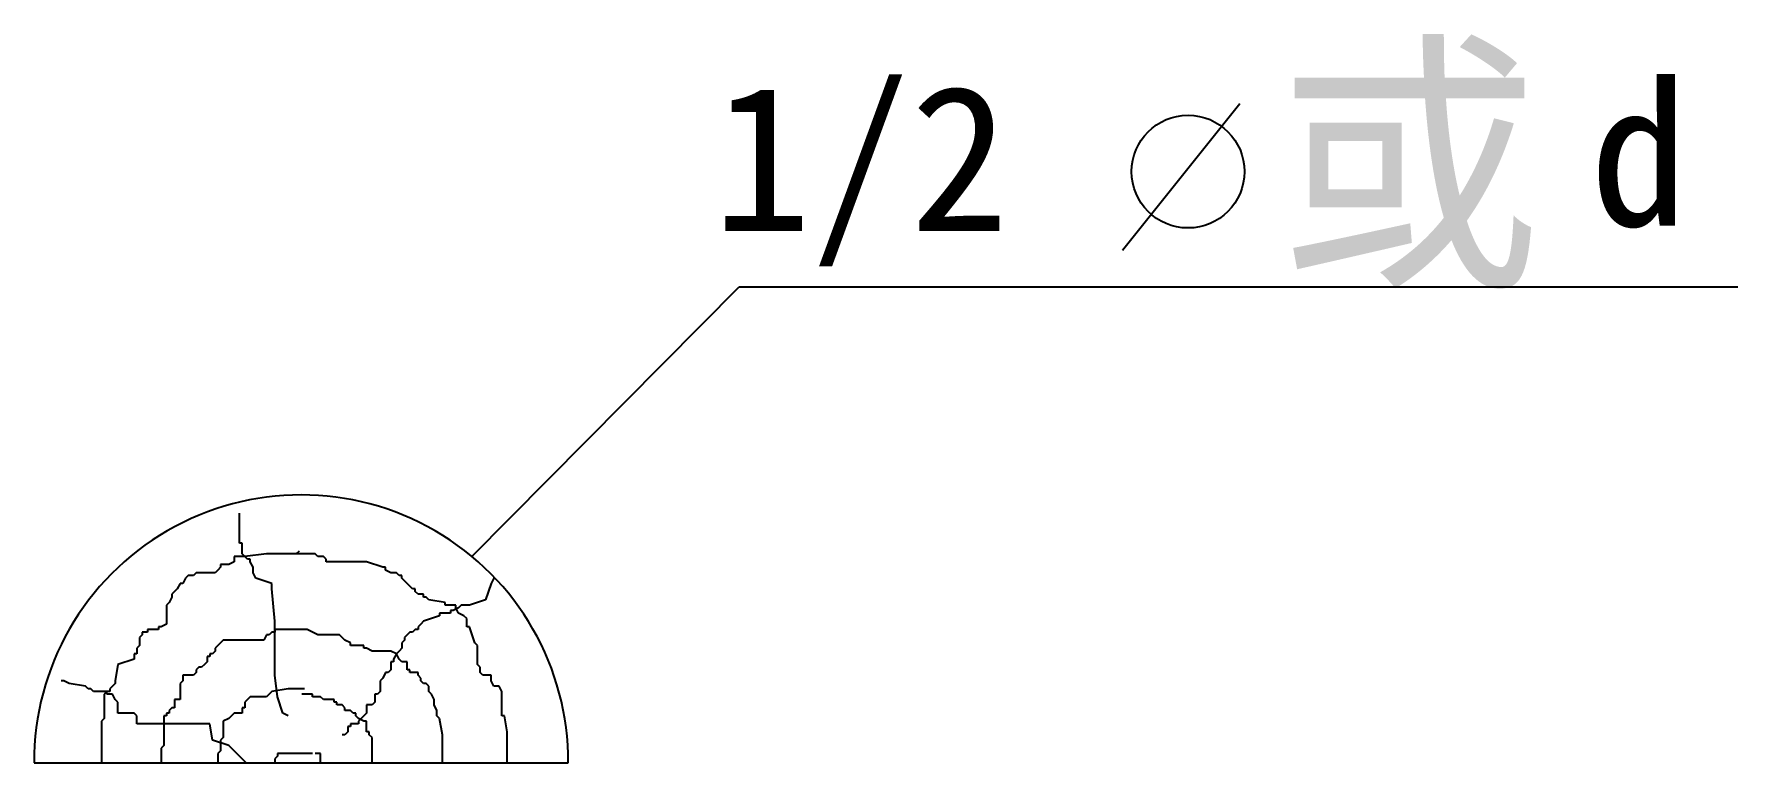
# Model space of a CAD drawing. Header units: metres. Extents: x -175660 to -172727, y -356246 to -354990.
import ezdxf

# ---------------------------------------------------------------- set-up
doc = ezdxf.new("R2010")
doc.units = ezdxf.units.M
for name, color, linetype in [('DIM', 4, 'Continuous'), ('K', 2, 'Continuous'), ('TEXT', 3, 'Continuous')]:
    doc.layers.add(name, color=color, linetype=linetype)

msp = doc.modelspace()

# ---------------------------------------------------------------- linework, layer by layer
at = {"layer": 'DIM'}
msp.add_line((-173583.88, -355110.64), (-173785.94, -355363), dxfattribs=at)
msp.add_circle((-173673.25, -355227.11), 97.15, dxfattribs=at)
at = {"layer": 'K'}
msp.add_line((-175659.85, -356245.97), (-174740.2, -356246.09), dxfattribs=at)
msp.add_arc((-175200.02, -356243.99), 459.83, 359.74, 180.25, dxfattribs=at)
at = {"layer": 'TEXT'}
for p, q in [((-174906.36, -355890.14), (-174446.23, -355425.94)), ((-174446.23, -355425.94), (-172726.6, -355425.94)), ((-175306.19, -355867.12), (-175306.19, -355815.96)), ((-175315.5, -355890.38), (-175315.5, -355899.69)), ((-175296.88, -355890.38), (-175315.5, -355890.38)), ((-175301.53, -355867.12), (-175306.19, -355867.12)), ((-175301.53, -355885.73), (-175301.53, -355867.12)), ((-175296.88, -355890.38), (-175301.53, -355885.73)), ((-175259.63, -355885.73), (-175296.88, -355890.38)), ((-175292.22, -355895.03), (-175296.88, -355890.38)), ((-175208.42, -355885.73), (-175259.63, -355885.73)), ((-175203.76, -355881.08), (-175208.42, -355885.73)), ((-175175.83, -355885.73), (-175208.42, -355885.73)), ((-175171.17, -355890.38), (-175175.83, -355885.73)), ((-175161.86, -355890.38), (-175171.17, -355890.38)), ((-175157.2, -355895.03), (-175161.86, -355890.38)), ((-175380.68, -355918.29), (-175385.34, -355922.94)), ((-175348.09, -355918.29), (-175380.68, -355918.29)), ((-175343.44, -355913.64), (-175348.09, -355918.29)), ((-175338.78, -355908.99), (-175343.44, -355913.64)), ((-175338.78, -355904.34), (-175338.78, -355908.99)), ((-175324.81, -355904.34), (-175338.78, -355904.34)), ((-175315.5, -355899.69), (-175324.81, -355904.34)), ((-175287.57, -355895.03), (-175292.22, -355895.03)), ((-175287.57, -355899.69), (-175287.57, -355895.03)), ((-175282.91, -355908.99), (-175287.57, -355899.69)), ((-175282.91, -355918.29), (-175282.91, -355908.99)), ((-175278.25, -355927.6), (-175282.91, -355918.29)), ((-175157.2, -355899.69), (-175157.2, -355895.03)), ((-175087.36, -355899.69), (-175157.2, -355899.69)), ((-175059.43, -355908.99), (-175087.36, -355899.69)), ((-175054.77, -355908.99), (-175059.43, -355908.99)), ((-175054.77, -355913.64), (-175054.77, -355908.99)), ((-175045.46, -355918.29), (-175054.77, -355913.64)), ((-175036.15, -355918.29), (-175045.46, -355918.29)), ((-175031.49, -355922.94), (-175036.15, -355918.29)), ((-175413.27, -355946.2), (-175417.93, -355950.85)), ((-175408.62, -355936.9), (-175413.27, -355946.2)), ((-175403.96, -355936.9), (-175408.62, -355936.9)), ((-175399.31, -355927.6), (-175403.96, -355936.9)), ((-175394.65, -355922.94), (-175399.31, -355927.6)), ((-175385.34, -355922.94), (-175394.65, -355922.94)), ((-175250.32, -355936.9), (-175278.25, -355927.6)), ((-175250.32, -355946.2), (-175250.32, -355936.9)), ((-175245.66, -356002.02), (-175250.32, -355946.2)), ((-175026.84, -355922.94), (-175031.49, -355922.94)), ((-175026.84, -355927.6), (-175026.84, -355922.94)), ((-175022.18, -355932.25), (-175026.84, -355927.6)), ((-175017.53, -355936.9), (-175022.18, -355932.25)), ((-175012.87, -355941.55), (-175017.53, -355936.9)), ((-175008.21, -355946.2), (-175012.87, -355941.55)), ((-175003.56, -355946.2), (-175008.21, -355946.2)), ((-175003.56, -355950.85), (-175003.56, -355946.2)), ((-174873.2, -355936.9), (-174882.51, -355964.81)), ((-174868.54, -355927.6), (-174873.2, -355936.9)), ((-175427.24, -355969.46), (-175431.9, -355974.11)), ((-175431.9, -355974.11), (-175431.9, -356006.67)), ((-175422.59, -355960.16), (-175427.24, -355969.46)), ((-175417.93, -355950.85), (-175422.59, -355955.51)), ((-175422.59, -355955.51), (-175422.59, -355960.16)), ((-174998.9, -355955.51), (-175003.56, -355950.85)), ((-174989.59, -355955.51), (-174998.9, -355955.51)), ((-174989.59, -355960.16), (-174989.59, -355955.51)), ((-174984.93, -355960.16), (-174989.59, -355960.16)), ((-174980.28, -355964.81), (-174984.93, -355960.16)), ((-174952.34, -355969.46), (-174980.28, -355964.81)), ((-174952.34, -355974.11), (-174952.34, -355969.46)), ((-174933.72, -355974.11), (-174952.34, -355974.11)), ((-174929.07, -355978.76), (-174938.38, -355983.42)), ((-174933.72, -355978.76), (-174933.72, -355974.11)), ((-174929.07, -355988.07), (-174933.72, -355978.76)), ((-174924.41, -355974.11), (-174929.07, -355978.76)), ((-174910.44, -355974.11), (-174924.41, -355974.11)), ((-174882.51, -355964.81), (-174910.44, -355974.11)), ((-175431.9, -356006.67), (-175441.21, -356011.33)), ((-175245.66, -356095.06), (-175245.66, -356002.02)), ((-174994.25, -356006.67), (-174998.9, -356011.33)), ((-174989.59, -356002.02), (-174994.25, -356006.67)), ((-174961.66, -355992.72), (-174989.59, -356002.02)), ((-174961.66, -355988.07), (-174961.66, -355992.72)), ((-174943.03, -355988.07), (-174961.66, -355988.07)), ((-174943.03, -355983.42), (-174943.03, -355988.07)), ((-174938.38, -355983.42), (-174943.03, -355983.42)), ((-174919.75, -355992.72), (-174929.07, -355988.07)), ((-174915.1, -355997.37), (-174919.75, -355992.72)), ((-174915.1, -356011.33), (-174915.1, -355997.37)), ((-175473.8, -356025.28), (-175478.46, -356029.93)), ((-175478.46, -356029.93), (-175478.46, -356043.89)), ((-175473.8, -356020.63), (-175473.8, -356025.28)), ((-175464.49, -356020.63), (-175473.8, -356020.63)), ((-175464.49, -356015.98), (-175464.49, -356020.63)), ((-175445.86, -356015.98), (-175464.49, -356015.98)), ((-175445.86, -356011.33), (-175445.86, -356015.98)), ((-175441.21, -356011.33), (-175445.86, -356011.33)), ((-175334.13, -356034.58), (-175343.44, -356043.89)), ((-175264.29, -356034.58), (-175334.13, -356034.58)), ((-175259.63, -356025.28), (-175264.29, -356034.58)), ((-175254.98, -356025.28), (-175259.63, -356025.28)), ((-175250.32, -356020.63), (-175254.98, -356025.28)), ((-175245.66, -356020.63), (-175250.32, -356020.63)), ((-175245.66, -356015.98), (-175245.66, -356020.63)), ((-175189.79, -356015.98), (-175245.66, -356015.98)), ((-175189.79, -356015.98), (-175194.45, -356015.98)), ((-175180.48, -356020.63), (-175189.79, -356015.98)), ((-175171.17, -356025.28), (-175180.48, -356020.63)), ((-175133.92, -356025.28), (-175171.17, -356025.28)), ((-175129.27, -356029.93), (-175133.92, -356025.28)), ((-175124.61, -356034.58), (-175129.27, -356029.93)), ((-175115.3, -356039.24), (-175124.61, -356034.58)), ((-175022.18, -356034.58), (-175026.84, -356039.24)), ((-175017.53, -356025.28), (-175022.18, -356029.93)), ((-175022.18, -356029.93), (-175022.18, -356034.58)), ((-175012.87, -356020.63), (-175017.53, -356025.28)), ((-175008.21, -356020.63), (-175012.87, -356020.63)), ((-175003.56, -356015.98), (-175008.21, -356020.63)), ((-174998.9, -356015.98), (-175003.56, -356015.98)), ((-174998.9, -356011.33), (-174998.9, -356015.98)), ((-174910.44, -356011.33), (-174915.1, -356011.33)), ((-174901.13, -356039.24), (-174910.44, -356011.33)), ((-175487.77, -356067.15), (-175515.7, -356076.45)), ((-175487.77, -356057.84), (-175487.77, -356067.15)), ((-175483.11, -356057.84), (-175487.77, -356057.84)), ((-175478.46, -356043.89), (-175483.11, -356048.54)), ((-175483.11, -356048.54), (-175483.11, -356057.84)), ((-175362.06, -356062.49), (-175362.06, -356071.8)), ((-175357.4, -356062.49), (-175362.06, -356062.49)), ((-175357.4, -356057.84), (-175357.4, -356062.49)), ((-175352.75, -356057.84), (-175357.4, -356057.84)), ((-175348.09, -356053.19), (-175352.75, -356057.84)), ((-175343.44, -356043.89), (-175348.09, -356048.54)), ((-175348.09, -356048.54), (-175348.09, -356053.19)), ((-175115.3, -356043.89), (-175115.3, -356039.24)), ((-175092.02, -356043.89), (-175115.3, -356043.89)), ((-175092.02, -356048.54), (-175092.02, -356043.89)), ((-175087.36, -356048.54), (-175092.02, -356048.54)), ((-175078.05, -356053.19), (-175087.36, -356048.54)), ((-175045.46, -356053.19), (-175078.05, -356053.19)), ((-175036.15, -356057.84), (-175045.46, -356053.19)), ((-175036.15, -356057.84), (-175040.81, -356067.15)), ((-175040.81, -356067.15), (-175040.81, -356071.8)), ((-175031.49, -356053.19), (-175036.15, -356057.84)), ((-175031.49, -356067.15), (-175036.15, -356057.84)), ((-175026.84, -356048.54), (-175031.49, -356053.19)), ((-175026.84, -356071.8), (-175031.49, -356067.15)), ((-175026.84, -356039.24), (-175026.84, -356048.54)), ((-174896.47, -356043.89), (-174901.13, -356039.24)), ((-174896.47, -356076.45), (-174896.47, -356043.89)), ((-175515.7, -356076.45), (-175520.36, -356104.36)), ((-175403.96, -356095.06), (-175403.96, -356104.36)), ((-175385.34, -356095.06), (-175403.96, -356095.06)), ((-175380.68, -356090.4), (-175385.34, -356095.06)), ((-175376.03, -356081.1), (-175380.68, -356085.75)), ((-175380.68, -356085.75), (-175380.68, -356090.4)), ((-175371.37, -356081.1), (-175376.03, -356081.1)), ((-175366.71, -356076.45), (-175371.37, -356081.1)), ((-175362.06, -356071.8), (-175366.71, -356076.45)), ((-175241.01, -356132.27), (-175245.66, -356095.06)), ((-175054.77, -356090.4), (-175059.43, -356099.71)), ((-175050.12, -356090.4), (-175054.77, -356090.4)), ((-175045.46, -356085.75), (-175050.12, -356090.4)), ((-175045.46, -356071.8), (-175045.46, -356085.75)), ((-175040.81, -356071.8), (-175045.46, -356071.8)), ((-175017.53, -356071.8), (-175026.84, -356071.8)), ((-175017.53, -356085.75), (-175017.53, -356071.8)), ((-175012.87, -356085.75), (-175017.53, -356085.75)), ((-175012.87, -356090.4), (-175012.87, -356085.75)), ((-174998.9, -356090.4), (-175012.87, -356090.4)), ((-174998.9, -356095.06), (-174998.9, -356090.4)), ((-174994.25, -356099.71), (-174998.9, -356095.06)), ((-174891.82, -356081.1), (-174896.47, -356076.45)), ((-174891.82, -356090.4), (-174891.82, -356081.1)), ((-174887.16, -356095.06), (-174891.82, -356090.4)), ((-174873.2, -356095.06), (-174887.16, -356095.06)), ((-174873.2, -356104.36), (-174873.2, -356095.06)), ((-175608.82, -356104.36), (-175613.48, -356104.36)), ((-175599.51, -356109.01), (-175608.82, -356104.36)), ((-175571.57, -356113.66), (-175599.51, -356109.01)), ((-175566.92, -356118.31), (-175571.57, -356113.66)), ((-175562.26, -356118.31), (-175566.92, -356118.31)), ((-175557.61, -356122.97), (-175562.26, -356118.31)), ((-175534.33, -356122.97), (-175557.61, -356122.97)), ((-175534.33, -356122.97), (-175538.98, -356127.62)), ((-175534.33, -356127.62), (-175534.33, -356122.97)), ((-175529.67, -356122.97), (-175534.33, -356122.97)), ((-175525.01, -356113.66), (-175529.67, -356118.31)), ((-175529.67, -356118.31), (-175529.67, -356122.97)), ((-175520.36, -356109.01), (-175525.01, -356113.66)), ((-175520.36, -356104.36), (-175520.36, -356109.01)), ((-175403.96, -356104.36), (-175408.62, -356109.01)), ((-175408.62, -356109.01), (-175408.62, -356136.92)), ((-175250.32, -356122.97), (-175254.98, -356127.62)), ((-175222.38, -356118.31), (-175250.32, -356122.97)), ((-175194.45, -356118.31), (-175222.38, -356118.31)), ((-175064.08, -356122.97), (-175068.74, -356127.62)), ((-175059.43, -356099.71), (-175064.08, -356104.36)), ((-175064.08, -356104.36), (-175064.08, -356122.97)), ((-174994.25, -356104.36), (-174994.25, -356099.71)), ((-174989.59, -356109.01), (-174994.25, -356104.36)), ((-174984.93, -356109.01), (-174989.59, -356109.01)), ((-174980.28, -356113.66), (-174984.93, -356109.01)), ((-174980.28, -356122.97), (-174980.28, -356113.66)), ((-174975.62, -356127.62), (-174980.28, -356122.97)), ((-174868.54, -356113.66), (-174873.2, -356104.36)), ((-174859.23, -356113.66), (-174868.54, -356113.66)), ((-174854.57, -356122.97), (-174859.23, -356113.66)), ((-174854.57, -356164.83), (-174854.57, -356122.97)), ((-175538.98, -356127.62), (-175538.98, -356169.48)), ((-175525.01, -356127.62), (-175534.33, -356127.62)), ((-175520.36, -356136.92), (-175525.01, -356127.62)), ((-175515.7, -356141.57), (-175520.36, -356136.92)), ((-175515.7, -356160.18), (-175515.7, -356141.57)), ((-175422.59, -356150.88), (-175427.24, -356155.53)), ((-175417.93, -356150.88), (-175422.59, -356150.88)), ((-175417.93, -356136.92), (-175417.93, -356150.88)), ((-175408.62, -356136.92), (-175417.93, -356136.92)), ((-175301.53, -356150.88), (-175301.53, -356160.18)), ((-175296.88, -356150.88), (-175301.53, -356150.88)), ((-175287.57, -356132.27), (-175296.88, -356141.57)), ((-175296.88, -356141.57), (-175296.88, -356150.88)), ((-175259.63, -356132.27), (-175287.57, -356132.27)), ((-175254.98, -356127.62), (-175259.63, -356132.27)), ((-175231.7, -356160.18), (-175241.01, -356132.27)), ((-175180.48, -356127.62), (-175199.1, -356127.62)), ((-175180.48, -356132.27), (-175180.48, -356127.62)), ((-175166.51, -356132.27), (-175180.48, -356132.27)), ((-175161.86, -356136.92), (-175166.51, -356132.27)), ((-175143.23, -356136.92), (-175161.86, -356136.92)), ((-175143.23, -356141.57), (-175143.23, -356136.92)), ((-175138.58, -356141.57), (-175143.23, -356141.57)), ((-175138.58, -356146.22), (-175138.58, -356141.57)), ((-175129.27, -356146.22), (-175138.58, -356146.22)), ((-175124.61, -356150.88), (-175129.27, -356146.22)), ((-175124.61, -356155.53), (-175124.61, -356150.88)), ((-175087.36, -356146.22), (-175087.36, -356160.18)), ((-175078.05, -356146.22), (-175087.36, -356146.22)), ((-175073.4, -356141.57), (-175078.05, -356146.22)), ((-175073.4, -356127.62), (-175073.4, -356141.57)), ((-175068.74, -356127.62), (-175073.4, -356127.62)), ((-174970.97, -356136.92), (-174975.62, -356127.62)), ((-174970.97, -356146.22), (-174970.97, -356136.92)), ((-174966.31, -356155.53), (-174970.97, -356146.22)), ((-175538.98, -356169.48), (-175543.64, -356174.13)), ((-175543.64, -356174.13), (-175543.64, -356245.98)), ((-175487.77, -356160.18), (-175515.7, -356160.18)), ((-175483.11, -356164.83), (-175487.77, -356160.18)), ((-175483.11, -356178.79), (-175483.11, -356164.83)), ((-175357.4, -356178.79), (-175483.11, -356178.79)), ((-175436.55, -356164.83), (-175436.55, -356216)), ((-175431.9, -356164.83), (-175436.55, -356164.83)), ((-175431.9, -356160.18), (-175431.9, -356164.83)), ((-175427.24, -356160.18), (-175431.9, -356160.18)), ((-175427.24, -356155.53), (-175427.24, -356160.18)), ((-175352.75, -356206.7), (-175357.4, -356178.79)), ((-175324.81, -356169.48), (-175334.13, -356174.13)), ((-175334.13, -356174.13), (-175334.13, -356202.04)), ((-175315.5, -356160.18), (-175324.81, -356169.48)), ((-175301.53, -356160.18), (-175315.5, -356160.18)), ((-175222.38, -356164.83), (-175231.7, -356160.18)), ((-175115.3, -356155.53), (-175124.61, -356155.53)), ((-175119.95, -356183.44), (-175119.95, -356192.74)), ((-175115.3, -356183.44), (-175119.95, -356183.44)), ((-175110.64, -356160.18), (-175115.3, -356155.53)), ((-175115.3, -356178.79), (-175115.3, -356183.44)), ((-175101.33, -356178.79), (-175115.3, -356178.79)), ((-175105.99, -356160.18), (-175110.64, -356160.18)), ((-175105.99, -356164.83), (-175105.99, -356160.18)), ((-175101.33, -356169.48), (-175105.99, -356164.83)), ((-175092.02, -356164.83), (-175101.33, -356174.13)), ((-175092.02, -356174.13), (-175101.33, -356169.48)), ((-175101.33, -356174.13), (-175101.33, -356178.79)), ((-175087.36, -356160.18), (-175092.02, -356164.83)), ((-175087.36, -356174.13), (-175092.02, -356174.13)), ((-175087.36, -356192.74), (-175087.36, -356174.13)), ((-174966.31, -356164.83), (-174966.31, -356155.53)), ((-174961.66, -356169.48), (-174966.31, -356164.83)), ((-174957, -356197.39), (-174961.66, -356169.48)), ((-174849.92, -356164.83), (-174854.57, -356164.83)), ((-174845.26, -356192.74), (-174849.92, -356164.83)), ((-175324.81, -356216), (-175352.75, -356206.7)), ((-175334.13, -356202.04), (-175338.78, -356206.7)), ((-175338.78, -356206.7), (-175338.78, -356225.3)), ((-175124.61, -356197.39), (-175129.27, -356197.39)), ((-175119.95, -356192.74), (-175124.61, -356197.39)), ((-175082.71, -356192.74), (-175087.36, -356192.74)), ((-175082.71, -356197.39), (-175082.71, -356192.74)), ((-175078.05, -356202.04), (-175082.71, -356197.39)), ((-175078.05, -356246.05), (-175078.05, -356202.04)), ((-174957, -356246.06), (-174957, -356197.39)), ((-174845.26, -356246.08), (-174845.26, -356192.74)), ((-175436.55, -356216), (-175441.21, -356220.65)), ((-175441.21, -356220.65), (-175441.21, -356246)), ((-175338.78, -356225.3), (-175343.44, -356229.95)), ((-175343.44, -356229.95), (-175343.44, -356246.01)), ((-175294.77, -356246.02), (-175324.81, -356216)), ((-175241.01, -356234.61), (-175245.66, -356239.26)), ((-175245.66, -356239.26), (-175245.66, -356246.02)), ((-175241.01, -356229.95), (-175241.01, -356234.61)), ((-175180.48, -356229.95), (-175241.01, -356229.95)), ((-175166.51, -356229.95), (-175175.83, -356229.95)), ((-175166.51, -356246.03), (-175166.51, -356229.95))]:
    msp.add_line(p, q, dxfattribs=at)

# ---------------------------------------------------------------- texts
at = {"layer": 'DIM'}
for s, height, p in [('或', 350, (-173520.46, -355390.18)), ('1/2', 250, (-174491.81, -355329.49)), ('d', 250, (-172981.67, -355320.29))]:
    msp.add_text(s, height=height, dxfattribs=at).set_placement(p)

doc.saveas('drawing.dxf')
